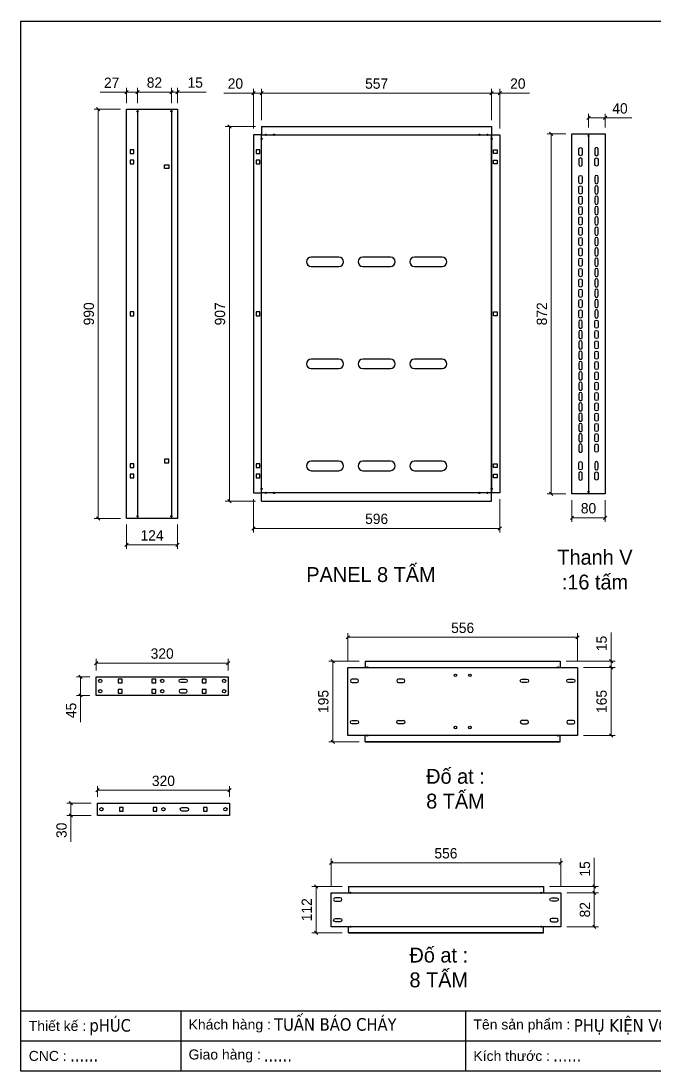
# Model space of a CAD drawing. Header units: millimetres. Extents: x 0 to 3594, y 0 to 2541.
# Drawn here: x 0 to 1533, y 0 to 2541 of the extents above; entities that cross this region are included whole.
import ezdxf
from ezdxf.enums import TextEntityAlignment as Align

# ---------------------------------------------------------------- set-up
doc = ezdxf.new("R2010")
doc.units = ezdxf.units.MM
doc.layers.add('CNC', color=7, linetype='Continuous')
doc.layers.add('DIM', color=253, linetype='Continuous')
doc.styles.add('Arial', font='arial.ttf')
doc.styles.add('Tahoma (Input Text)', font='tahoma.ttf')
doc.dimstyles.new('Dim-25', dxfattribs={"dimtxt": 25, "dimasz": 8, "dimexe": 10, "dimexo": 15, "dimgap": 10, "dimtad": 1, "dimdec": 0, "dimtxsty": 'Standard', "dimblk": 'OBLIQUE', "dimcen": 10, "dimclrd": 5, "dimclre": 5, "dimclrt": 3, "dimazin": 3, "dimtfac": 1, "dimtdec": 0, "dimtmove": 0, "dimatfit": 3, "dimldrblk": 'OBLIQUE', "dimlwd": 9, "dimlwe": 9})

# ---------------------------------------------------------------- blocks, each defined once
blk = doc.blocks.new('khungtenAsean2')
at = {"color": 7}
for p, q in [((2970, -1980), (0, -1980)), ((320, -1980), (320, -2100)), ((890, -1980), (890, -2100)), ((2020, -2040), (0, -2040))]:
    blk.add_line(p, q, dxfattribs=at)
blk.add_lwpolyline([(0, 0), (2970, 0), (2970, -2100), (0, -2100)], close=True, dxfattribs=at)
at = {"color": 2, "char_height": 20, "width": 917.634, "attachment_point": 4, "style": 'Arial'}
for s, insert in [('  Tên sản phẩm :', (890, -2010)), ('  Thiết kế :', (0, -2010)), ('  Khách hàng :', (320, -2010)), ('  Giao hàng :', (320, -2070)), ('  CNC :', (0, -2070)), ('  Kích thước :', (890, -2070))]:
    blk.add_mtext(s, dxfattribs=dict(at, insert=insert))
at = {"color": 1, "style": 'Tahoma (Input Text)', "flags": 8}
for tag, p in [('#03', (506.6, -2019.3)), ('#01', (137.1, -2021.3)), ('#05', (1106.6, -2021.3)), ('#07', (1834.7, -2021.3)), ('#09', (2146.7, -2021.3)), ('#02', (98.5, -2081.3)), ('#04', (486.1, -2081.3)), ('#06', (1065.3, -2081.3)), ('#08', (1817.4, -2081.3)), ('#10', (2146.7, -2081.3))]:
    blk.add_attdef(tag, p, '', height=25, dxfattribs=at)
blk.add_attdef('#11', text='', height=25, dxfattribs=at).set_placement((2915, -2067.3), align=Align.CENTER)
blk = doc.blocks.new('*D1')
at = {"color": 0, "linetype": 'ByBlock', "lineweight": -2}
for p, q in [((360.2, 2365.1), (368.2, 2373.1)), ((383.2, 2373.1), (375.2, 2365.1))]:
    blk.add_line(p, q, dxfattribs=at)
at = {"layer": 'Defpoints', "color": 0, "ltscale": 3, "transparency": 16777216}
for p in [(379.2, 2369.1), (364.2, 2327.3), (379.2, 2327.3)]:
    blk.add_point(p, dxfattribs=at)
at = {"layer": 'DIM', "color": 5, "lineweight": 9, "ltscale": 3, "transparency": 16777216}
for p, q in [((364.2, 2369.1), (356.2, 2369.1)), ((364.2, 2342.3), (364.2, 2379.1)), ((364.2, 2369.1), (379.2, 2369.1)), ((379.2, 2342.3), (379.2, 2379.1)), ((379.2, 2369.1), (448.9, 2369.1))]:
    blk.add_line(p, q, dxfattribs=at)
at = {"layer": 'DIM', "color": 3, "ltscale": 3, "transparency": 16777216, "insert": (422, 2391.8), "char_height": 25, "attachment_point": 5}
blk.add_mtext('15', dxfattribs=at)
blk = doc.blocks.new('_Oblique')
at = {"color": 0, "linetype": 'ByBlock', "lineweight": -2}
blk.add_line((-0.5, -0.5), (0.5, 0.5), dxfattribs=at)
blk = doc.blocks.new('*D2')
at = {"color": 0, "linetype": 'ByBlock', "lineweight": -2}
for p, q in [((286.2, 2373.1), (278.2, 2365.1)), ((360.2, 2365.1), (368.2, 2373.1))]:
    blk.add_line(p, q, dxfattribs=at)
at = {"layer": 'Defpoints', "color": 0, "ltscale": 3, "transparency": 16777216}
for p in [(364.2, 2369.1), (282.2, 2327.3), (364.2, 2327.3)]:
    blk.add_point(p, dxfattribs=at)
at = {"layer": 'DIM', "color": 5, "lineweight": 9, "ltscale": 3, "transparency": 16777216}
for p, q in [((282.2, 2342.3), (282.2, 2379.1)), ((282.2, 2369.1), (364.2, 2369.1)), ((364.2, 2342.3), (364.2, 2379.1))]:
    blk.add_line(p, q, dxfattribs=at)
at = {"layer": 'DIM', "color": 3, "ltscale": 3, "transparency": 16777216, "insert": (323.2, 2391.8), "char_height": 25, "attachment_point": 5}
blk.add_mtext('82', dxfattribs=at)
blk = doc.blocks.new('*D3')
at = {"color": 0, "linetype": 'ByBlock', "lineweight": -2}
for p, q in [((259.7, 2373.1), (251.7, 2365.1)), ((278.2, 2365.1), (286.2, 2373.1))]:
    blk.add_line(p, q, dxfattribs=at)
at = {"layer": 'Defpoints', "color": 0, "ltscale": 3, "transparency": 16777216}
for p in [(255.7, 2369.1), (255.7, 2327.3), (282.2, 2327.3)]:
    blk.add_point(p, dxfattribs=at)
at = {"layer": 'DIM', "color": 5, "lineweight": 9, "ltscale": 3, "transparency": 16777216}
for p, q in [((255.7, 2369.1), (191.5, 2369.1)), ((255.7, 2342.3), (255.7, 2379.1)), ((282.2, 2369.1), (255.7, 2369.1)), ((282.2, 2342.3), (282.2, 2379.1))]:
    blk.add_line(p, q, dxfattribs=at)
at = {"layer": 'DIM', "color": 3, "ltscale": 3, "transparency": 16777216, "insert": (219.6, 2391.6), "char_height": 25, "attachment_point": 5}
blk.add_mtext('27', dxfattribs=at)
blk = doc.blocks.new('*D4')
at = {"color": 0, "linetype": 'ByBlock', "lineweight": -2}
for p, q in [((191.1, 2323.3), (183.1, 2331.3)), ((183.1, 1341.3), (191.1, 1333.3))]:
    blk.add_line(p, q, dxfattribs=at)
at = {"layer": 'Defpoints', "color": 0, "ltscale": 3, "transparency": 16777216}
for p in [(255.7, 2327.3), (187.1, 1337.3), (255.7, 1337.3)]:
    blk.add_point(p, dxfattribs=at)
at = {"layer": 'DIM', "color": 5, "lineweight": 9, "ltscale": 3, "transparency": 16777216}
for p, q in [((240.7, 2327.3), (177.1, 2327.3)), ((187.1, 2327.3), (187.1, 1337.3)), ((240.7, 1337.3), (177.1, 1337.3))]:
    blk.add_line(p, q, dxfattribs=at)
at = {"layer": 'DIM', "color": 3, "ltscale": 3, "transparency": 16777216, "insert": (164.4, 1832.3), "char_height": 25, "attachment_point": 5, "rotation": 90}
blk.add_mtext('990', dxfattribs=at)
blk = doc.blocks.new('*D5')
at = {"color": 0, "linetype": 'ByBlock', "lineweight": -2}
for p, q in [((259.7, 1277.6), (251.7, 1269.6)), ((375.2, 1269.6), (383.2, 1277.6))]:
    blk.add_line(p, q, dxfattribs=at)
at = {"layer": 'Defpoints', "color": 0, "ltscale": 3, "transparency": 16777216}
for p in [(255.7, 1337.3), (379.2, 1337.3), (379.2, 1273.6)]:
    blk.add_point(p, dxfattribs=at)
at = {"layer": 'DIM', "color": 5, "lineweight": 9, "ltscale": 3, "transparency": 16777216}
for p, q in [((255.7, 1322.3), (255.7, 1263.6)), ((379.2, 1322.3), (379.2, 1263.6)), ((255.7, 1273.6), (379.2, 1273.6))]:
    blk.add_line(p, q, dxfattribs=at)
at = {"layer": 'DIM', "color": 3, "ltscale": 3, "transparency": 16777216, "insert": (317.5, 1296.2), "char_height": 25, "attachment_point": 5}
blk.add_mtext('124', dxfattribs=at)
blk = doc.blocks.new('*D6')
at = {"color": 0, "linetype": 'ByBlock', "lineweight": -2}
for p, q in [((186, 991.2), (178, 983.2)), ((498, 983.2), (506, 991.2))]:
    blk.add_line(p, q, dxfattribs=at)
at = {"layer": 'Defpoints', "color": 0, "ltscale": 3, "transparency": 16777216}
for p in [(502, 987.2), (182, 954.1), (502, 954.1)]:
    blk.add_point(p, dxfattribs=at)
at = {"layer": 'DIM', "color": 5, "lineweight": 9, "ltscale": 3, "transparency": 16777216}
for p, q in [((182, 969.1), (182, 997.2)), ((502, 969.1), (502, 997.2)), ((182, 987.2), (502, 987.2))]:
    blk.add_line(p, q, dxfattribs=at)
at = {"layer": 'DIM', "color": 3, "ltscale": 3, "transparency": 16777216, "insert": (342, 1010), "char_height": 25, "attachment_point": 5}
blk.add_mtext('320', dxfattribs=at)
blk = doc.blocks.new('*D7')
at = {"color": 0, "linetype": 'ByBlock', "lineweight": -2}
for p, q in [((148.2, 950.1), (140.2, 958.1)), ((140.2, 913.1), (148.2, 905.1))]:
    blk.add_line(p, q, dxfattribs=at)
at = {"layer": 'Defpoints', "color": 0, "ltscale": 3, "transparency": 16777216}
for p in [(182, 954.1), (144.2, 909.1), (182, 909.1)]:
    blk.add_point(p, dxfattribs=at)
at = {"layer": 'DIM', "color": 5, "lineweight": 9, "ltscale": 3, "transparency": 16777216}
for p, q in [((167, 954.1), (134.2, 954.1)), ((144.2, 954.1), (144.2, 909.1)), ((167, 909.1), (134.2, 909.1)), ((144.2, 909.1), (144.2, 844.1))]:
    blk.add_line(p, q, dxfattribs=at)
at = {"layer": 'DIM', "color": 3, "ltscale": 3, "transparency": 16777216, "insert": (121.5, 872.6), "char_height": 25, "attachment_point": 5, "rotation": 90}
blk.add_mtext('45', dxfattribs=at)
blk = doc.blocks.new('*D8')
at = {"color": 0, "linetype": 'ByBlock', "lineweight": -2}
for p, q in [((189, 683.3), (181, 675.3)), ((501, 675.3), (509, 683.3))]:
    blk.add_line(p, q, dxfattribs=at)
at = {"layer": 'Defpoints', "color": 0, "ltscale": 3, "transparency": 16777216}
for p in [(505, 679.3), (185, 648.3), (505, 648.3)]:
    blk.add_point(p, dxfattribs=at)
at = {"layer": 'DIM', "color": 5, "lineweight": 9, "ltscale": 3, "transparency": 16777216}
for p, q in [((185, 663.3), (185, 689.3)), ((505, 663.3), (505, 689.3)), ((185, 679.3), (505, 679.3))]:
    blk.add_line(p, q, dxfattribs=at)
at = {"layer": 'DIM', "color": 3, "ltscale": 3, "transparency": 16777216, "insert": (345, 702.1), "char_height": 25, "attachment_point": 5}
blk.add_mtext('320', dxfattribs=at)
blk = doc.blocks.new('*D9')
at = {"color": 0, "linetype": 'ByBlock', "lineweight": -2}
for p, q in [((124.9, 644.3), (116.9, 652.3)), ((116.9, 622.3), (124.9, 614.3))]:
    blk.add_line(p, q, dxfattribs=at)
at = {"layer": 'Defpoints', "color": 0, "ltscale": 3, "transparency": 16777216}
for p in [(185, 648.3), (120.9, 618.3), (185, 618.3)]:
    blk.add_point(p, dxfattribs=at)
at = {"layer": 'DIM', "color": 5, "lineweight": 9, "ltscale": 3, "transparency": 16777216}
for p, q in [((170, 648.3), (110.9, 648.3)), ((120.9, 648.3), (120.9, 618.3)), ((170, 618.3), (110.9, 618.3)), ((120.9, 618.3), (120.9, 554.5))]:
    blk.add_line(p, q, dxfattribs=at)
at = {"layer": 'DIM', "color": 3, "ltscale": 3, "transparency": 16777216, "insert": (98.2, 582.4), "char_height": 25, "attachment_point": 5, "rotation": 90}
blk.add_mtext('30', dxfattribs=at)
blk = doc.blocks.new('*D10')
at = {"color": 0, "linetype": 'ByBlock', "lineweight": -2}
for p, q in [((1135.9, 2362.7), (1143.9, 2370.7)), ((1163.4, 2370.7), (1155.4, 2362.7))]:
    blk.add_line(p, q, dxfattribs=at)
at = {"layer": 'Defpoints', "color": 0, "ltscale": 3, "transparency": 16777216}
for p in [(1159.4, 2366.7), (1139.9, 2285.7), (1159.4, 2265.7)]:
    blk.add_point(p, dxfattribs=at)
at = {"layer": 'DIM', "color": 5, "lineweight": 9, "ltscale": 3, "transparency": 16777216}
for p, q in [((1139.9, 2366.7), (1131.9, 2366.7)), ((1139.9, 2300.7), (1139.9, 2376.7)), ((1139.9, 2366.7), (1159.4, 2366.7)), ((1159.4, 2280.7), (1159.4, 2376.7)), ((1159.4, 2366.7), (1231.5, 2366.7))]:
    blk.add_line(p, q, dxfattribs=at)
at = {"layer": 'DIM', "color": 3, "ltscale": 3, "transparency": 16777216, "insert": (1203.4, 2389.4), "char_height": 25, "attachment_point": 5}
blk.add_mtext('20', dxfattribs=at)
blk = doc.blocks.new('*D11')
at = {"color": 0, "linetype": 'ByBlock', "lineweight": -2}
for p, q in [((586.9, 2370.6), (578.9, 2362.6)), ((1135.9, 2362.6), (1143.9, 2370.6))]:
    blk.add_line(p, q, dxfattribs=at)
at = {"layer": 'Defpoints', "color": 0, "ltscale": 3, "transparency": 16777216}
for p in [(582.9, 2366.6), (582.9, 2285.7), (1139.9, 2285.7)]:
    blk.add_point(p, dxfattribs=at)
at = {"layer": 'DIM', "color": 5, "lineweight": 9, "ltscale": 3, "transparency": 16777216}
for p, q in [((582.9, 2300.7), (582.9, 2376.6)), ((1139.9, 2366.6), (582.9, 2366.6)), ((1139.9, 2300.7), (1139.9, 2376.6))]:
    blk.add_line(p, q, dxfattribs=at)
at = {"layer": 'DIM', "color": 3, "ltscale": 3, "transparency": 16777216, "insert": (861.4, 2389.3), "char_height": 25, "attachment_point": 5}
blk.add_mtext('557', dxfattribs=at)
blk = doc.blocks.new('*D12')
at = {"color": 0, "linetype": 'ByBlock', "lineweight": -2}
for p, q in [((559.4, 2362.6), (567.4, 2370.6)), ((586.9, 2370.6), (578.9, 2362.6))]:
    blk.add_line(p, q, dxfattribs=at)
at = {"layer": 'Defpoints', "color": 0, "ltscale": 3, "transparency": 16777216}
for p in [(563.4, 2366.6), (563.4, 2265.7), (582.9, 2285.7)]:
    blk.add_point(p, dxfattribs=at)
at = {"layer": 'DIM', "color": 5, "lineweight": 9, "ltscale": 3, "transparency": 16777216}
for p, q in [((563.4, 2366.6), (491.2, 2366.6)), ((563.4, 2280.7), (563.4, 2376.6)), ((582.9, 2366.6), (563.4, 2366.6)), ((582.9, 2300.7), (582.9, 2376.6)), ((582.9, 2366.6), (590.9, 2366.6))]:
    blk.add_line(p, q, dxfattribs=at)
at = {"layer": 'DIM', "color": 3, "ltscale": 3, "transparency": 16777216, "insert": (519.3, 2389.4), "char_height": 25, "attachment_point": 5}
blk.add_mtext('20', dxfattribs=at)
blk = doc.blocks.new('*D13')
at = {"color": 0, "linetype": 'ByBlock', "lineweight": -2}
for p, q in [((1378.5, 2310.6), (1370.5, 2302.6)), ((1410.5, 2302.6), (1418.5, 2310.6))]:
    blk.add_line(p, q, dxfattribs=at)
at = {"layer": 'Defpoints', "color": 0, "ltscale": 3, "transparency": 16777216}
for p in [(1414.5, 2306.6), (1374.5, 2268.2), (1414.5, 2268.2)]:
    blk.add_point(p, dxfattribs=at)
at = {"layer": 'DIM', "color": 5, "lineweight": 9, "ltscale": 3, "transparency": 16777216}
for p, q in [((1374.5, 2283.2), (1374.5, 2316.6)), ((1414.5, 2283.2), (1414.5, 2316.6)), ((1374.5, 2306.6), (1414.5, 2306.6)), ((1414.5, 2306.6), (1479.2, 2306.6))]:
    blk.add_line(p, q, dxfattribs=at)
at = {"layer": 'DIM', "color": 3, "ltscale": 3, "transparency": 16777216, "insert": (1450.8, 2329.4), "char_height": 25, "attachment_point": 5}
blk.add_mtext('40', dxfattribs=at)
blk = doc.blocks.new('*D14')
at = {"color": 0, "linetype": 'ByBlock', "lineweight": -2}
for p, q in [((1288.4, 2264.2), (1280.4, 2272.2)), ((1280.4, 1400.4), (1288.4, 1392.4))]:
    blk.add_line(p, q, dxfattribs=at)
at = {"layer": 'Defpoints', "color": 0, "ltscale": 3, "transparency": 16777216}
for p in [(1334.5, 2268.2), (1284.4, 1396.4), (1334.5, 1396.4)]:
    blk.add_point(p, dxfattribs=at)
at = {"layer": 'DIM', "color": 5, "lineweight": 9, "ltscale": 3, "transparency": 16777216}
for p, q in [((1319.5, 2268.2), (1274.4, 2268.2)), ((1284.4, 2268.2), (1284.4, 1396.4)), ((1319.5, 1396.4), (1274.4, 1396.4))]:
    blk.add_line(p, q, dxfattribs=at)
at = {"layer": 'DIM', "color": 3, "ltscale": 3, "transparency": 16777216, "insert": (1261.6, 1832.3), "char_height": 25, "attachment_point": 5, "rotation": 90}
blk.add_mtext('872', dxfattribs=at)
blk = doc.blocks.new('*D15')
at = {"color": 0, "linetype": 'ByBlock', "lineweight": -2}
for p, q in [((1338.5, 1342.9), (1330.5, 1334.9)), ((1410.5, 1334.9), (1418.5, 1342.9))]:
    blk.add_line(p, q, dxfattribs=at)
at = {"layer": 'Defpoints', "color": 0, "ltscale": 3, "transparency": 16777216}
for p in [(1334.5, 1396.4), (1414.5, 1396.4), (1414.5, 1338.9)]:
    blk.add_point(p, dxfattribs=at)
at = {"layer": 'DIM', "color": 5, "lineweight": 9, "ltscale": 3, "transparency": 16777216}
for p, q in [((1334.5, 1381.4), (1334.5, 1328.9)), ((1414.5, 1381.4), (1414.5, 1328.9)), ((1334.5, 1338.9), (1414.5, 1338.9))]:
    blk.add_line(p, q, dxfattribs=at)
at = {"layer": 'DIM', "color": 3, "ltscale": 3, "transparency": 16777216, "insert": (1374.5, 1361.7), "char_height": 25, "attachment_point": 5}
blk.add_mtext('80', dxfattribs=at)
blk = doc.blocks.new('ovan8.5x20')
at = {"layer": 'CNC', "color": 2, "lineweight": -3}
for p, q in [((5.7, 4.2), (-5.8, 4.2)), ((-5.8, -4.2), (5.7, -4.2))]:
    blk.add_line(p, q, dxfattribs=at)
for centre, start, end in [((-5.8, 0), 90, 270), ((5.7, 0), 270, 90)]:
    blk.add_arc(centre, 4.25, start, end, dxfattribs=at)
blk = doc.blocks.new('*D16')
at = {"color": 0, "linetype": 'ByBlock', "lineweight": -2}
for p, q in [((508.9, 2281.7), (500.9, 2289.7)), ((500.9, 1382.9), (508.9, 1374.9))]:
    blk.add_line(p, q, dxfattribs=at)
at = {"layer": 'Defpoints', "color": 0, "ltscale": 3, "transparency": 16777216}
for p in [(582.9, 2285.7), (504.9, 1378.9), (582.9, 1378.9)]:
    blk.add_point(p, dxfattribs=at)
at = {"layer": 'DIM', "color": 5, "lineweight": 9, "ltscale": 3, "transparency": 16777216}
for p, q in [((567.9, 2285.7), (494.9, 2285.7)), ((504.9, 2285.7), (504.9, 1378.9)), ((567.9, 1378.9), (494.9, 1378.9))]:
    blk.add_line(p, q, dxfattribs=at)
at = {"layer": 'DIM', "color": 3, "ltscale": 3, "transparency": 16777216, "insert": (482.1, 1832.3), "char_height": 25, "attachment_point": 5, "rotation": 90}
blk.add_mtext('907', dxfattribs=at)
blk = doc.blocks.new('*D17')
at = {"color": 0, "linetype": 'ByBlock', "lineweight": -2}
for p, q in [((567.4, 1317.2), (559.4, 1309.2)), ((1155.4, 1309.2), (1163.4, 1317.2))]:
    blk.add_line(p, q, dxfattribs=at)
at = {"layer": 'Defpoints', "color": 0, "ltscale": 3, "transparency": 16777216}
for p in [(563.4, 1398.9), (1159.4, 1398.9), (1159.4, 1313.2)]:
    blk.add_point(p, dxfattribs=at)
at = {"layer": 'DIM', "color": 5, "lineweight": 9, "ltscale": 3, "transparency": 16777216}
for p, q in [((563.4, 1383.9), (563.4, 1303.2)), ((1159.4, 1383.9), (1159.4, 1303.2)), ((563.4, 1313.2), (1159.4, 1313.2))]:
    blk.add_line(p, q, dxfattribs=at)
at = {"layer": 'DIM', "color": 3, "ltscale": 3, "transparency": 16777216, "insert": (861.4, 1336), "char_height": 25, "attachment_point": 5}
blk.add_mtext('596', dxfattribs=at)
blk = doc.blocks.new('*D27')
at = {"color": 0, "linetype": 'ByBlock', "lineweight": -2}
for p, q in [((795.7, 1053.5), (787.7, 1045.5)), ((1343.7, 1045.5), (1351.7, 1053.5))]:
    blk.add_line(p, q, dxfattribs=at)
at = {"layer": 'Defpoints', "color": 0, "ltscale": 3, "transparency": 16777216}
for p in [(1347.7, 1049.5), (791.7, 976.8), (1347.7, 976.8)]:
    blk.add_point(p, dxfattribs=at)
at = {"layer": 'DIM', "color": 5, "lineweight": 9, "ltscale": 3, "transparency": 16777216}
for p, q in [((791.7, 991.8), (791.7, 1059.5)), ((791.7, 1049.5), (1347.7, 1049.5)), ((1347.7, 991.8), (1347.7, 1059.5))]:
    blk.add_line(p, q, dxfattribs=at)
at = {"layer": 'DIM', "color": 3, "ltscale": 3, "transparency": 16777216, "insert": (1069.7, 1072.3), "char_height": 25, "attachment_point": 5}
blk.add_mtext('556', dxfattribs=at)
blk = doc.blocks.new('*D28')
at = {"color": 0, "linetype": 'ByBlock', "lineweight": -2}
for p, q in [((1425.2, 995.8), (1433.2, 987.8)), ((1433.2, 972.8), (1425.2, 980.8))]:
    blk.add_line(p, q, dxfattribs=at)
at = {"layer": 'Defpoints', "color": 0, "ltscale": 3, "transparency": 16777216}
for p in [(1305.7, 991.8), (1347.7, 976.8), (1429.2, 976.8)]:
    blk.add_point(p, dxfattribs=at)
at = {"layer": 'DIM', "color": 5, "lineweight": 9, "ltscale": 3, "transparency": 16777216}
for p, q in [((1429.2, 991.8), (1429.2, 1061.4)), ((1320.7, 991.8), (1439.2, 991.8)), ((1429.2, 976.8), (1429.2, 991.8)), ((1362.7, 976.8), (1439.2, 976.8)), ((1429.2, 976.8), (1429.2, 968.8))]:
    blk.add_line(p, q, dxfattribs=at)
at = {"layer": 'DIM', "color": 3, "ltscale": 3, "transparency": 16777216, "insert": (1406.4, 1034.6), "char_height": 25, "attachment_point": 5, "rotation": 90}
blk.add_mtext('15', dxfattribs=at)
blk = doc.blocks.new('*D29')
at = {"color": 0, "linetype": 'ByBlock', "lineweight": -2}
for p, q in [((1433.2, 972.8), (1425.2, 980.8)), ((1425.2, 815.8), (1433.2, 807.8))]:
    blk.add_line(p, q, dxfattribs=at)
at = {"layer": 'Defpoints', "color": 0, "ltscale": 3, "transparency": 16777216}
for p in [(1347.7, 976.8), (1347.7, 811.8), (1429.2, 811.8)]:
    blk.add_point(p, dxfattribs=at)
at = {"layer": 'DIM', "color": 5, "lineweight": 9, "ltscale": 3, "transparency": 16777216}
for p, q in [((1362.7, 976.8), (1439.2, 976.8)), ((1429.2, 976.8), (1429.2, 811.8)), ((1362.7, 811.8), (1439.2, 811.8))]:
    blk.add_line(p, q, dxfattribs=at)
at = {"layer": 'DIM', "color": 3, "ltscale": 3, "transparency": 16777216, "insert": (1406.4, 894.3), "char_height": 25, "attachment_point": 5, "rotation": 90}
blk.add_mtext('165', dxfattribs=at)
blk = doc.blocks.new('*D30')
at = {"color": 0, "linetype": 'ByBlock', "lineweight": -2}
for p, q in [((759.2, 987.8), (751.2, 995.8)), ((751.2, 800.8), (759.2, 792.8))]:
    blk.add_line(p, q, dxfattribs=at)
at = {"layer": 'Defpoints', "color": 0, "ltscale": 3, "transparency": 16777216}
for p in [(833.7, 991.8), (755.2, 796.8), (833.7, 796.8)]:
    blk.add_point(p, dxfattribs=at)
at = {"layer": 'DIM', "color": 5, "lineweight": 9, "ltscale": 3, "transparency": 16777216}
for p, q in [((818.7, 991.8), (745.2, 991.8)), ((755.2, 991.8), (755.2, 796.8)), ((818.7, 796.8), (745.2, 796.8))]:
    blk.add_line(p, q, dxfattribs=at)
at = {"layer": 'DIM', "color": 3, "ltscale": 3, "transparency": 16777216, "insert": (732.4, 894.3), "char_height": 25, "attachment_point": 5, "rotation": 90}
blk.add_mtext('195', dxfattribs=at)
blk = doc.blocks.new('*D31')
at = {"color": 0, "linetype": 'ByBlock', "lineweight": -2}
for p, q in [((755.2, 507.9), (747.2, 499.9)), ((1303.2, 499.9), (1311.2, 507.9))]:
    blk.add_line(p, q, dxfattribs=at)
at = {"layer": 'Defpoints', "color": 0, "ltscale": 3, "transparency": 16777216}
for p in [(1307.2, 503.9), (751.2, 431.2), (1307.2, 431.2)]:
    blk.add_point(p, dxfattribs=at)
at = {"layer": 'DIM', "color": 5, "lineweight": 9, "ltscale": 3, "transparency": 16777216}
for p, q in [((751.2, 446.2), (751.2, 513.9)), ((1307.2, 446.2), (1307.2, 513.9)), ((751.2, 503.9), (1307.2, 503.9))]:
    blk.add_line(p, q, dxfattribs=at)
at = {"layer": 'DIM', "color": 3, "ltscale": 3, "transparency": 16777216, "insert": (1029.2, 526.7), "char_height": 25, "attachment_point": 5}
blk.add_mtext('556', dxfattribs=at)
blk = doc.blocks.new('*D32')
at = {"color": 0, "linetype": 'ByBlock', "lineweight": -2}
for p, q in [((1384.6, 450.2), (1392.6, 442.2)), ((1392.6, 427.2), (1384.6, 435.2))]:
    blk.add_line(p, q, dxfattribs=at)
at = {"layer": 'Defpoints', "color": 0, "ltscale": 3, "transparency": 16777216}
for p in [(1265.2, 446.2), (1307.2, 431.2), (1388.6, 431.2)]:
    blk.add_point(p, dxfattribs=at)
at = {"layer": 'DIM', "color": 5, "lineweight": 9, "ltscale": 3, "transparency": 16777216}
for p, q in [((1388.6, 446.2), (1388.6, 515.8)), ((1280.2, 446.2), (1398.6, 446.2)), ((1388.6, 431.2), (1388.6, 446.2)), ((1322.2, 431.2), (1398.6, 431.2)), ((1388.6, 431.2), (1388.6, 423.2))]:
    blk.add_line(p, q, dxfattribs=at)
at = {"layer": 'DIM', "color": 3, "ltscale": 3, "transparency": 16777216, "insert": (1365.9, 489), "char_height": 25, "attachment_point": 5, "rotation": 90}
blk.add_mtext('15', dxfattribs=at)
blk = doc.blocks.new('*D33')
at = {"color": 0, "linetype": 'ByBlock', "lineweight": -2}
for p, q in [((1392.6, 427.2), (1384.6, 435.2)), ((1384.6, 353.2), (1392.6, 345.2))]:
    blk.add_line(p, q, dxfattribs=at)
at = {"layer": 'Defpoints', "color": 0, "ltscale": 3, "transparency": 16777216}
for p in [(1307.2, 431.2), (1307.2, 349.2), (1388.6, 349.2)]:
    blk.add_point(p, dxfattribs=at)
at = {"layer": 'DIM', "color": 5, "lineweight": 9, "ltscale": 3, "transparency": 16777216}
for p, q in [((1322.2, 431.2), (1398.6, 431.2)), ((1388.6, 431.2), (1388.6, 349.2)), ((1322.2, 349.2), (1398.6, 349.2))]:
    blk.add_line(p, q, dxfattribs=at)
at = {"layer": 'DIM', "color": 3, "ltscale": 3, "transparency": 16777216, "insert": (1365.9, 390.2), "char_height": 25, "attachment_point": 5, "rotation": 90}
blk.add_mtext('82', dxfattribs=at)
blk = doc.blocks.new('*D34')
at = {"color": 0, "linetype": 'ByBlock', "lineweight": -2}
for p, q in [((718.6, 442.2), (710.6, 450.2)), ((710.6, 338.2), (718.6, 330.2))]:
    blk.add_line(p, q, dxfattribs=at)
at = {"layer": 'Defpoints', "color": 0, "ltscale": 3, "transparency": 16777216}
for p in [(793.2, 446.2), (714.6, 334.2), (793.2, 334.2)]:
    blk.add_point(p, dxfattribs=at)
at = {"layer": 'DIM', "color": 5, "lineweight": 9, "ltscale": 3, "transparency": 16777216}
for p, q in [((778.2, 446.2), (704.6, 446.2)), ((714.6, 446.2), (714.6, 334.2)), ((778.2, 334.2), (704.6, 334.2))]:
    blk.add_line(p, q, dxfattribs=at)
at = {"layer": 'DIM', "color": 3, "ltscale": 3, "transparency": 16777216, "insert": (692.1, 390.2), "char_height": 25, "attachment_point": 5, "rotation": 90}
blk.add_mtext('112', dxfattribs=at)

msp = doc.modelspace()

# ---------------------------------------------------------------- linework, layer by layer
at = {"color": 7, "ltscale": 3}
for p, q in [((364.2, 2327.3), (364.2, 1337.3)), ((379.2, 2327.3), (379.2, 1337.3)), ((582.9, 2285.7), (1139.9, 2285.7)), ((582.9, 2285.7), (582.9, 2265.7)), ((1139.9, 2285.7), (1139.9, 2265.7)), ((582.9, 1378.9), (582.9, 1398.9)), ((1139.9, 1378.9), (1139.9, 1398.9)), ((582.9, 1378.9), (1139.9, 1378.9)), ((833.7, 991.8), (1305.7, 991.8)), ((833.7, 991.8), (833.7, 976.8)), ((1305.7, 991.8), (1305.7, 976.8)), ((833.7, 796.8), (833.7, 811.8)), ((833.7, 796.8), (1305.7, 796.8)), ((1305.7, 796.8), (1305.7, 811.8)), ((793.2, 446.2), (1265.2, 446.2)), ((793.2, 446.2), (793.2, 431.2)), ((1265.2, 446.2), (1265.2, 431.2)), ((793.2, 334.2), (793.2, 349.2)), ((793.2, 334.2), (1265.2, 334.2)), ((1265.2, 334.2), (1265.2, 349.2))]:
    msp.add_line(p, q, dxfattribs=at)
at = {"color": 7}
msp.add_line((1374.5, 2268.2), (1374.5, 1396.4), dxfattribs=at)
at = {"color": 7, "ltscale": 3}
for points in [[(255.7, 2327.3), (282.2, 2327.3), (282.2, 1337.3), (255.7, 1337.3)], [(255.7, 2327.3), (379.2, 2327.3), (379.2, 1337.3), (255.7, 1337.3)], [(582.9, 2265.7), (563.4, 2265.7), (563.4, 1398.9), (582.9, 1398.9)], [(582.9, 2265.7), (1139.9, 2265.7), (1139.9, 1398.9), (582.9, 1398.9)], [(1139.9, 2265.7), (1159.4, 2265.7), (1159.4, 1398.9), (1139.9, 1398.9)], [(791.7, 976.8), (1347.7, 976.8), (1347.7, 811.8), (791.7, 811.8)], [(182, 954.1), (502, 954.1), (502, 909.1), (182, 909.1)], [(185, 648.3), (505, 648.3), (505, 618.3), (185, 618.3)], [(751.2, 431.2), (1307.2, 431.2), (1307.2, 349.2), (751.2, 349.2)]]:
    msp.add_lwpolyline(points, close=True, dxfattribs=at)
at = {"color": 7}
msp.add_lwpolyline([(1334.5, 2268.2), (1414.5, 2268.2), (1414.5, 1396.4), (1334.5, 1396.4)], close=True, dxfattribs=at)
at = {"color": 2, "ltscale": 3}
for points in [[(264.5, 2220.3), (273.5, 2220.3), (273.5, 2229.3), (264.5, 2229.3)], [(569.4, 2220.3), (578.4, 2220.3), (578.4, 2229.3), (569.4, 2229.3)], [(1153.4, 2220.3), (1144.4, 2220.3), (1144.4, 2229.3), (1153.4, 2229.3)], [(264.5, 2195.3), (273.5, 2195.3), (273.5, 2204.3), (264.5, 2204.3)], [(569.4, 2195.3), (578.4, 2195.3), (578.4, 2204.3), (569.4, 2204.3)], [(1153.4, 2195.3), (1144.4, 2195.3), (1144.4, 2204.3), (1153.4, 2204.3)], [(264.5, 1827.8), (273.5, 1827.8), (273.5, 1836.8), (264.5, 1836.8)], [(569.4, 1827.8), (578.4, 1827.8), (578.4, 1836.8), (569.4, 1836.8)], [(1153.4, 1827.8), (1144.4, 1827.8), (1144.4, 1836.8), (1153.4, 1836.8)], [(264.5, 1460.3), (273.5, 1460.3), (273.5, 1469.3), (264.5, 1469.3)], [(569.4, 1460.3), (578.4, 1460.3), (578.4, 1469.3), (569.4, 1469.3)], [(1153.4, 1460.3), (1144.4, 1460.3), (1144.4, 1469.3), (1153.4, 1469.3)], [(264.5, 1435.3), (273.5, 1435.3), (273.5, 1444.3), (264.5, 1444.3)], [(569.4, 1435.3), (578.4, 1435.3), (578.4, 1444.3), (569.4, 1444.3)], [(1153.4, 1435.3), (1144.4, 1435.3), (1144.4, 1444.3), (1153.4, 1444.3)], [(235.7, 939.6), (244.7, 939.6), (244.7, 948.6), (235.7, 948.6)], [(317.2, 939.6), (326.2, 939.6), (326.2, 948.6), (317.2, 948.6)], [(439.2, 939.6), (448.2, 939.6), (448.2, 948.6), (439.2, 948.6)], [(235.7, 914.6), (244.7, 914.6), (244.7, 923.6), (235.7, 923.6)], [(317.2, 914.6), (326.2, 914.6), (326.2, 923.6), (317.2, 923.6)], [(439.2, 914.6), (448.2, 914.6), (448.2, 923.6), (439.2, 923.6)], [(238.7, 628.8), (247.7, 628.8), (247.7, 637.8), (238.7, 637.8)], [(320.2, 628.8), (329.2, 628.8), (329.2, 637.8), (320.2, 637.8)], [(442.2, 628.8), (451.2, 628.8), (451.2, 637.8), (442.2, 637.8)]]:
    msp.add_lwpolyline(points, close=True, dxfattribs=at)
at = {"color": 2}
for points in [[(358.2, 2183.8), (347.2, 2183.8), (347.2, 2192.8), (358.2, 2192.8)], [(358.2, 1480.8), (347.2, 1480.8), (347.2, 1471.8), (358.2, 1471.8)]]:
    msp.add_lwpolyline(points, close=True, dxfattribs=at)
at = {"color": 2, "ltscale": 3}
for points in [[(702.9, 1946.8), (769.9, 1946.8, 1), (769.9, 1969.8), (702.9, 1969.8, 1)], [(827.9, 1946.8), (894.9, 1946.8, 1), (894.9, 1969.8), (827.9, 1969.8, 1)], [(952.9, 1946.8), (1019.9, 1946.8, 1), (1019.9, 1969.8), (952.9, 1969.8, 1)], [(702.9, 1699.8), (769.9, 1699.8, 1), (769.9, 1722.8), (702.9, 1722.8, 1)], [(827.9, 1699.8), (894.9, 1699.8, 1), (894.9, 1722.8), (827.9, 1722.8, 1)], [(952.9, 1699.8), (1019.9, 1699.8, 1), (1019.9, 1722.8), (952.9, 1722.8, 1)], [(702.9, 1452.8), (769.9, 1452.8, 1), (769.9, 1475.8), (702.9, 1475.8, 1)], [(827.9, 1452.8), (894.9, 1452.8, 1), (894.9, 1475.8), (827.9, 1475.8, 1)], [(952.9, 1452.8), (1019.9, 1452.8, 1), (1019.9, 1475.8), (952.9, 1475.8, 1)]]:
    msp.add_lwpolyline(points, format="xyb", close=True, dxfattribs=at)
at = {"color": 7, "ltscale": 3}
for points in [[(833.7, 991.8), (1305.7, 991.8)], [(791.7, 811.8), (791.7, 976.8)], [(1347.7, 976.8), (1347.7, 811.8)], [(1305.7, 796.8), (833.7, 796.8)], [(793.2, 446.2), (1265.2, 446.2)], [(751.2, 349.2), (751.2, 431.2)], [(1307.2, 431.2), (1307.2, 349.2)], [(1265.2, 334.2), (793.2, 334.2)]]:
    msp.add_lwpolyline(points, dxfattribs=at)
at = {"color": 2, "ltscale": 3}
for centre, radius in [((282.2, 2322.3), 1.5), ((364.2, 2322.3), 1.5), ((592.9, 2265.7), 1.5), ((612.9, 2265.7), 1.5), ((1109.9, 2265.7), 1.5), ((1129.9, 2265.7), 1.5), ((582.9, 2255.7), 1.5), ((1139.9, 2255.7), 1.5), ((582.9, 1408.9), 1.5), ((592.9, 1398.9), 1.5), ((612.9, 1398.9), 1.5), ((1109.9, 1398.9), 1.5), ((1129.9, 1398.9), 1.5), ((1139.9, 1408.9), 1.5), ((282.2, 1342.3), 1.5), ((364.2, 1342.3), 1.5), ((838.7, 976.8), 1.5), ((1300.7, 976.8), 1.5), ((192, 944.1), 4), ((342, 944.1), 4), ((492, 944.1), 4), ((1052.2, 957.3), 3), ((1087.2, 957.3), 3), ((192, 919.1), 4), ((342, 919.1), 4), ((492, 919.1), 4), ((838.7, 811.8), 1.5), ((1052.2, 831.3), 3), ((1087.2, 831.3), 3), ((1300.7, 811.8), 1.5), ((195, 633.3), 4), ((345, 633.3), 4), ((495, 633.3), 4), ((798.2, 431.2), 1.5), ((1260.2, 431.2), 1.5), ((798.2, 349.2), 1.5), ((1260.2, 349.2), 1.5)]:
    msp.add_circle(centre, radius, dxfattribs=at)
at = {"color": 2, "ltscale": 0.5}
for centre in [(1374.5, 2263.2), (1374.5, 1401.4)]:
    msp.add_circle(centre, 1.5, dxfattribs=at)

# ---------------------------------------------------------------- block references
at = {"color": 7}
ref = msp.add_blockref('khungtenAsean2', (0, 2541), dxfattribs=dict(at, xscale=1.210000000006402, yscale=1.210000000006402, zscale=1.210000000006402))
ref.add_attrib('#06', '......', (1289.1, 22.7), dxfattribs={"color": 1, "height": 30.25, "style": 'Tahoma (Input Text)'})
ref.add_attrib('#05', 'PHỤ KIỆN VÕ TỦ CÔNG TƠ', (1339, 95.3), dxfattribs={"color": 1, "height": 30.25, "style": 'Tahoma (Input Text)'})
ref.add_attrib('#04', '......', (588.2, 22.7), dxfattribs={"color": 1, "height": 30.25, "style": 'Tahoma (Input Text)'})
ref.add_attrib('#03', 'TUẤN BÁO CHÁY', (613, 97.6), dxfattribs={"color": 1, "height": 30.25, "style": 'Tahoma (Input Text)'})
ref.add_attrib('#02', '......', (119.1, 22.7), dxfattribs={"color": 1, "height": 30.25, "style": 'Tahoma (Input Text)'})
ref.add_attrib('#01', 'pHÚC', (165.8, 95.3), dxfattribs={"color": 1, "height": 30.25, "style": 'Tahoma (Input Text)'})
at = {"layer": 'CNC', "lineweight": -3, "xscale": -1}
for p, rotation in [((1355.2, 2224.8), 270), ((1393.7, 2199.8), 90), ((1355.2, 2157.3), 270), ((1355.2, 2132.3), 270), ((1355.2, 2107.3), 270), ((1355.2, 2082.3), 270), ((1355.2, 2057.3), 270), ((1355.2, 2032.3), 270), ((1355.2, 2007.3), 270), ((1355.2, 1982.3), 270), ((1355.2, 1957.3), 270), ((1355.2, 1932.3), 270), ((1355.2, 1907.3), 270), ((1355.2, 1882.3), 270), ((1355.2, 1857.3), 270), ((1355.2, 1832.3), 270), ((1393.7, 1807.3), 90), ((1393.7, 1782.3), 90), ((1393.7, 1757.3), 90), ((1393.7, 1732.3), 90), ((1393.7, 1707.3), 90), ((1393.7, 1682.3), 90), ((1393.7, 1657.3), 90), ((1393.7, 1632.3), 90), ((1393.7, 1607.3), 90), ((1393.7, 1582.3), 90), ((1393.7, 1557.3), 90), ((1393.7, 1532.3), 90), ((1393.7, 1507.3), 90), ((1355.2, 1464.8), 270), ((1393.7, 1439.8), 90), ((1219.4, 944.2), 180), ((1331.7, 944.3), 180), ((1291.2, 415.2), 180)]:
    msp.add_blockref('ovan8.5x20', p, dxfattribs=dict(at, rotation=rotation))
at = {"layer": 'CNC', "lineweight": -3}
for p, rotation in [((1393.7, 2224.8), 90), ((1355.2, 2199.8), 270), ((1393.7, 2157.3), 90), ((1393.7, 2132.3), 90), ((1393.7, 2107.3), 90), ((1393.7, 2082.3), 90), ((1393.7, 2057.3), 90), ((1393.7, 2032.3), 90), ((1393.7, 2007.3), 90), ((1393.7, 1982.3), 90), ((1393.7, 1957.3), 90), ((1393.7, 1932.3), 90), ((1393.7, 1907.3), 90), ((1393.7, 1882.3), 90), ((1393.7, 1857.3), 90), ((1393.7, 1832.3), 90), ((1355.2, 1807.3), 270), ((1355.2, 1782.3), 270), ((1355.2, 1757.3), 270), ((1355.2, 1732.3), 270), ((1355.2, 1707.3), 270), ((1355.2, 1682.3), 270), ((1355.2, 1657.3), 270), ((1355.2, 1632.3), 270), ((1355.2, 1607.3), 270), ((1355.2, 1582.3), 270), ((1355.2, 1557.3), 270), ((1355.2, 1532.3), 270), ((1355.2, 1507.3), 270), ((1393.7, 1464.8), 90), ((1355.2, 1439.8), 270), ((807.7, 944.3), 180), ((920, 944.2), 180), ((392.7, 919.1), 180), ((767.2, 415.2), 180)]:
    msp.add_blockref('ovan8.5x20', p, dxfattribs=dict(at, rotation=rotation))
at = {"layer": 'CNC', "lineweight": -3, "xscale": -1}
for p in [(392.7, 944.1), (807.7, 844.3), (920, 844.4), (395.7, 633.3), (767.2, 365.2)]:
    msp.add_blockref('ovan8.5x20', p, dxfattribs=at)
at = {"layer": 'CNC', "lineweight": -3}
for p in [(1219.4, 844.4), (1331.7, 844.3), (1291.2, 365.2)]:
    msp.add_blockref('ovan8.5x20', p, dxfattribs=at)

# ---------------------------------------------------------------- texts
at = {"color": 2, "char_height": 36, "width": 775, "attachment_point": 5}
for s, insert in [('Thanh V\\P:16 tấm', (1390.1, 1213)), ('PANEL 8 TẤM', (847.6, 1201.1)), ('Đố at : \\P8 TẤM', (1052.3, 682.9)), ('Đố at : \\P8 TẤM', (1011.8, 250.3))]:
    msp.add_mtext(s, dxfattribs=dict(at, insert=insert))

# ---------------------------------------------------------------- dimensions: what is measured, and where the dimension line sits
at = {"layer": 'DIM', "color": 7, "ltscale": 3}
for base, p1, p2, picture, middle in [((255.7098282, 2369.0746591), (282.2098282, 2327.3335313), (255.7098282, 2327.3335313), '*D3', (219.5907968, 2391.6258187)), ((364.2, 2369.1), (282.2, 2327.3), (364.2, 2327.3), '*D2', (323.2, 2391.8)), ((379.2, 2369.1), (364.2, 2327.3), (379.2, 2327.3), '*D1', (422, 2391.8)), ((563.372031, 2366.627432), (582.872031, 2285.7206667), (563.372031, 2265.7206667), '*D12', (519.2956326, 2389.3917567)), ((582.9, 2366.6), (1139.9, 2285.7), (582.9, 2285.7), '*D11', (861.4, 2389.3)), ((1414.5, 2306.6), (1374.5, 2268.2), (1414.5, 2268.2), '*D13', (1450.8, 2329.4)), ((1159.4, 1313.2), (563.4, 1398.9), (1159.4, 1398.9), '*D17', (861.4, 1336)), ((1414.5, 1338.9), (1334.5, 1396.4), (1414.5, 1396.4), '*D15', (1374.5, 1361.7)), ((379.2098282, 1273.6331732), (255.7098282, 1337.3335313), (379.2098282, 1337.3335313), '*D5', (317.4598282, 1296.1843328)), ((1347.7, 1049.5), (791.7, 976.8), (1347.7, 976.8), '*D27', (1069.7, 1072.3)), ((502, 987.2), (182, 954.1), (502, 954.1), '*D6', (342, 1010)), ((505, 679.3), (185, 648.3), (505, 648.3), '*D8', (345, 702.1)), ((1307.2, 503.9), (751.2, 431.2), (1307.2, 431.2), '*D31', (1029.2, 526.7))]:
    dim = msp.add_linear_dim(base=base, p1=p1, p2=p2, dimstyle='Dim-25', dxfattribs=at)
    dim.commit()
    dim.dimension.update_dxf_attribs({"geometry": picture, "text_midpoint": middle})
dim = msp.add_linear_dim(base=(1159.3722886, 2366.6501309), p1=(1139.8722886, 2285.7433656), p2=(1159.3722886, 2265.7433656), dimstyle='Dim-25', dxfattribs=at)
dim.commit()
dim.dimension.update_dxf_attribs({"geometry": '*D10', "text_midpoint": (1203.448687, 2366.6501309), "dimtype": 160})
for base, p1, p2, picture, middle in [((187.1, 1337.3), (255.7, 2327.3), (255.7, 1337.3), '*D4', (164.4, 1832.3)), ((504.9, 1378.9), (582.9, 2285.7), (582.9, 1378.9), '*D16', (482.1, 1832.3)), ((755.2, 796.8), (833.7, 991.8), (833.7, 796.8), '*D30', (732.4, 894.3)), ((1429.2, 811.8), (1347.7, 976.8), (1347.7, 811.8), '*D29', (1406.4, 894.3)), ((144.2, 909.1), (182, 954.1), (182, 909.1), '*D7', (121.5, 872.6)), ((120.9, 618.3), (185, 648.3), (185, 618.3), '*D9', (98.2, 582.4)), ((714.6, 334.2), (793.2, 446.2), (793.2, 334.2), '*D34', (692.1, 390.2)), ((1388.6, 349.2), (1307.2, 431.2), (1307.2, 349.2), '*D33', (1365.9, 390.2))]:
    dim = msp.add_linear_dim(base=base, p1=p1, p2=p2, angle=90, dimstyle='Dim-25', dxfattribs=at)
    dim.commit()
    dim.dimension.update_dxf_attribs({"geometry": picture, "text_midpoint": middle})
for base, p1, p2, picture, middle in [((1284.4, 1396.4), (1334.5, 2268.2), (1334.5, 1396.4), '*D14', (1284.4, 1832.3)), ((1429.2, 976.8), (1305.7, 991.8), (1347.7, 976.8), '*D28', (1429.2, 1034.6)), ((1388.6, 431.2), (1265.2, 446.2), (1307.2, 431.2), '*D32', (1388.6, 489))]:
    dim = msp.add_linear_dim(base=base, p1=p1, p2=p2, angle=90, dimstyle='Dim-25', dxfattribs=at)
    dim.commit()
    dim.dimension.update_dxf_attribs({"geometry": picture, "text_midpoint": middle, "dimtype": 160})

doc.saveas('drawing.dxf')
